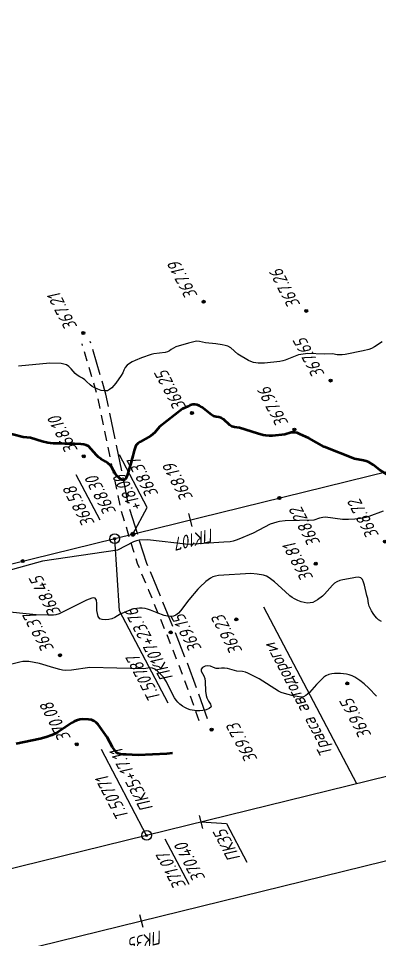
# Model space of a CAD drawing. Extents: x 1519150 to 1520806, y 2185741 to 2187019.
# Drawn here: x 1520035.2 to 1520145.1, y 2185885.6 to 2186165.9 of the extents above; entities that cross this region are included whole.
import ezdxf
from ezdxf.enums import TextEntityAlignment as Align

# ---------------------------------------------------------------- set-up
doc = ezdxf.new("R2010")
doc.units = 0
doc.linetypes.add('ИИDash_30_20', pattern=[5, 3, -2])
doc.linetypes.add('ИИDash_80_20', pattern=[10, 8, -2])
for name, color, linetype, lineweight in [('ИИ_ГЕОПУНКТ_025', 7, 'Continuous', 25), ('ИИ_ДОРОГА_025', 7, 'Continuous', 25), ('ИИ_ОТМЕТКА_025', 7, 'Continuous', 25), ('ИИ_ПИКЕТАЖ_025', 7, 'Continuous', 25), ('ИИ_РАЗМЕР_025', 7, 'Continuous', 25), ('ИИ_РЕЛЬЕФ_025', 34, 'Continuous', 25), ('ИИ_РЕЛЬЕФ_050', 34, 'Continuous', 50), ('ИИ_ТЕКСТ_025', 7, 'Continuous', 25), ('ИИ_ТРАССА_АД_025', 1, 'Continuous', 25), ('ИИ_ТРАССА_ЛЭП_025', 7, 'Continuous', 25), ('ИИ_ТРАССА_ТРУБ_025', 7, 'Continuous', 25)]:
    doc.layers.add(name, color=color, linetype=linetype, lineweight=lineweight)
doc.styles.add('VNIPISIMPLEXCUR', font='simplex.shx', dxfattribs={"width": 0.8, "oblique": 15})
doc.dimstyles.new('ИИ-2000-м-dm$2', dxfattribs={"dimscale": 2, "dimtxt": 2.5, "dimasz": 2.5, "dimexe": 1.25, "dimexo": 0, "dimgap": 1, "dimtad": 2, "dimtoh": 1, "dimzin": 1, "dimdsep": 46, "dimtxsty": 'VNIPISIMPLEXCUR', "dimcen": 2.5, "dimaunit": 1, "dimazin": 0, "dimtfac": 1, "dimtmove": 1, "dimatfit": 2, "dimfxl": 1, "dimarcsym": 0})

# ---------------------------------------------------------------- blocks, each defined once
blk = doc.blocks.new('PICKET')
at = {"color": 0, "linetype": 'Continuous', "lineweight": 25}
for p, q in [((-0.23, 0), (0.23, 0)), ((0, 0.23), (0, -0.23))]:
    blk.add_line(p, q, dxfattribs=at)
blk.add_circle((0, 0), 0.23, dxfattribs=at)
at = {"color": 0, "linetype": 'Continuous', "style": 'VNIPISIMPLEXCUR', "oblique": 15, "width": 0.8}
blk.add_attdef('OTMETKA', (1.25, 0.3), '', height=2, dxfattribs=at)
at = {"color": 8, "linetype": 'Continuous', "style": 'VNIPISIMPLEXCUR', "oblique": 15, "width": 0.8, "flags": 1}
blk.add_attdef('NOMER', (1.25, -2.7), '', height=2, dxfattribs=at)
blk = doc.blocks.new('ИИ050052Р')
at = {"linetype": 'Continuous', "lineweight": 25}
h = blk.add_hatch(color=0, dxfattribs=at)
edge = h.paths.add_edge_path()
edge.add_arc((0, 0), 0.15, 0, 360)
at = {"color": 0, "linetype": 'Continuous', "lineweight": 25}
for radius in [0.75, 0.15]:
    blk.add_circle((0, 0), radius, dxfattribs=at)
at = {"color": 0, "linetype": 'Continuous', "style": 'VNIPISIMPLEXCUR', "oblique": 15, "width": 0.8}
for tag, p in [('CENTRE', (1.45, 0.7)), ('HEIGHT', (1.45, -2.7))]:
    blk.add_attdef(tag, p, '', height=2, dxfattribs=at)
for tag, p in [('NUMBER', (-2, -1)), ('STATIONING', (-2, -4.4)), ('ALPHA', (-2, -7.8))]:
    blk.add_attdef(tag, text='', height=2, dxfattribs=at).set_placement(p, align=Align.RIGHT)
at = {"color": 253, "linetype": 'Continuous', "style": 'VNIPISIMPLEXCUR', "oblique": 15, "width": 0.8, "flags": 1}
blk.add_attdef('NOTE', text='', height=1.6, dxfattribs=at).set_placement((-2, -10.8), align=Align.RIGHT)
blk = doc.blocks.new('ИИ15001')
at = {"color": 0, "linetype": 'Continuous', "lineweight": 25}
blk.add_lwpolyline([(0, 1), (0, -1)], dxfattribs=at)
at = {"color": 0, "linetype": 'Continuous', "lineweight": 25, "style": 'VNIPISIMPLEXCUR', "oblique": 15, "width": 0.8}
blk.add_attdef('STATIONING', text='', height=2, dxfattribs=at).set_placement((0, 2), align=Align.CENTER)
at = {"color": 7, "linetype": 'Continuous', "lineweight": 25, "style": 'VNIPISIMPLEXCUR', "oblique": 15, "width": 0.8}
blk.add_attdef('HEIGHT', text='', height=2, dxfattribs=at).set_placement((0, -2), align=Align.TOP_CENTER)
blk = doc.blocks.new('ИИ15002')
at = {"linetype": 'Continuous', "lineweight": 25}
h = blk.add_hatch(color=0, dxfattribs=at)
edge = h.paths.add_edge_path()
edge.add_arc((0, 0), 0.3, 0, 360)
at = {"color": 0, "linetype": 'Continuous', "lineweight": 25}
blk.add_circle((0, 0), 0.3, dxfattribs=at)
at = {"color": 0, "linetype": 'Continuous', "style": 'VNIPISIMPLEXCUR', "oblique": 15, "width": 0.8}
blk.add_attdef('STATIONING', (1, 1.3), '', height=2, rotation=90, dxfattribs=at)
at = {"color": 7, "linetype": 'Continuous', "style": 'VNIPISIMPLEXCUR', "oblique": 15, "width": 0.8}
blk.add_attdef('HEIGHT', text='', height=2, dxfattribs=at).set_placement((0, -1.3), align=Align.TOP_CENTER)
blk = doc.blocks.new('*D67')
at = {"layer": 'Defpoints', "color": 0, "transparency": 16777216}
for p in [(1519335.64, 2186966.7), (1520064.45, 2186007.56), (1519860.19, 2185951.72), (1519823.89, 2185948.39), (1519888.37, 2185917.44)]:
    blk.add_point(p, dxfattribs=at)
at = {"layer": 'ИИ_РАЗМЕР_025', "color": 0, "lineweight": -2, "transparency": 16777216}
for p, q in [((1519862.62, 2185950.15), (1519866.31, 2185943.15)), ((1519866.31, 2185943.15), (1519874.98, 2185926.68))]:
    blk.add_line(p, q, dxfattribs=at)
blk.add_arc((1519866.54, 2185958.88), 9.57, 217.9509, 273.647, dxfattribs=at)
at = {"layer": 'ИИ_РАЗМЕР_025', "color": 0, "transparency": 16777216}
for points in [[(1519858.39, 2185952.7), (1519859.59, 2185953.29), (1519857.25, 2185956.59)], [(1519866.97, 2185949.97), (1519867.33, 2185948.69), (1519871, 2185950.42)]]:
    blk.add_solid(points, dxfattribs=at)
at = {"layer": 'ИИ_РАЗМЕР_025', "color": 0, "transparency": 16777216, "insert": (1519867.23, 2185931.99), "char_height": 4, "attachment_point": 5, "rotation": 117.7798, "style": 'VNIPISIMPLEXCUR'}
blk.add_mtext("103°58'", dxfattribs=at)
blk = doc.blocks.new('*D68')
at = {"layer": 'Defpoints', "color": 0, "transparency": 16777216}
for p in [(1519313.52, 2186955.05), (1520064.45, 2186007.56), (1519823.89, 2185948.39), (1519855.58, 2185949.86), (1519857.4, 2185922.59)]:
    blk.add_point(p, dxfattribs=at)
at = {"layer": 'ИИ_РАЗМЕР_025', "color": 0, "lineweight": -2, "transparency": 16777216}
for p, q in [((1519854.61, 2185946.85), (1519859.09, 2185938.33)), ((1519859.09, 2185938.33), (1519865.28, 2185926.58))]:
    blk.add_line(p, q, dxfattribs=at)
blk.add_arc((1519841.52, 2185952.73), 14.35, 313.808, 357.7899, dxfattribs=at)
at = {"layer": 'ИИ_РАЗМЕР_025', "color": 0, "transparency": 16777216}
for points in [[(1519855.19, 2185952.11), (1519856.52, 2185952.24), (1519855.45, 2185956.15)], [(1519851.84, 2185941.83), (1519851.06, 2185942.92), (1519848.21, 2185940.04)]]:
    blk.add_solid(points, dxfattribs=at)
at = {"layer": 'ИИ_РАЗМЕР_025', "color": 0, "transparency": 16777216, "insert": (1519858.77, 2185929.53), "char_height": 4, "attachment_point": 5, "rotation": 117.7798, "style": 'VNIPISIMPLEXCUR'}
blk.add_mtext("76°2'", dxfattribs=at)

msp = doc.modelspace()

# ---------------------------------------------------------------- linework, layer by layer
at = {"layer": 'ИИ_ГЕОПУНКТ_025'}
for points in [[(1520059.997, 2186013.224), (1520052.73, 2186027.017)], [(1520080.759, 2185957.468), (1520065.913, 2185985.65), (1520064.45, 2186007.56)], [(1520074.18, 2185917.27), (1520060.422, 2185943.387)], [(1520087.121, 2185902.329), (1520079.855, 2185916.123)]]:
    msp.add_lwpolyline(points, dxfattribs=at)
at = {"layer": 'ИИ_ДОРОГА_025', "linetype": 'ИИDash_30_20', "flags": 128}
msp.add_lwpolyline([(1520090.208, 2185952.105), (1520087.553, 2185959.587), (1520083.925, 2185969.301), (1520080.116, 2185978.994), (1520074.873, 2185991.795), (1520071.398, 2186000), (1520066.38, 2186016.283), (1520059.27, 2186050.938), (1520054.507, 2186066.902)], dxfattribs=at)
at = {"layer": 'ИИ_ДОРОГА_025', "linetype": 'ИИDash_80_20', "flags": 128}
msp.add_lwpolyline([(1520092.745, 2185952.729), (1520089.996, 2185960.477), (1520086.353, 2185970.231), (1520082.529, 2185979.962), (1520077.273, 2185992.795), (1520074.221, 2186000), (1520068.911, 2186016.883), (1520061.794, 2186051.572), (1520057.034, 2186067.523)], dxfattribs=at)
at = {"layer": 'ИИ_ПИКЕТАЖ_025', "color": 4, "elevation": 368.37}
msp.add_lwpolyline([(1520069.987, 2186008.921), (1520074.367, 2186017.072), (1520065.949, 2186033.051)], dxfattribs=at)
at = {"layer": 'ИИ_ПИКЕТАЖ_025', "color": 1}
msp.add_lwpolyline([(1520090.791, 2185921.355), (1520098.519, 2185920.918), (1520104.707, 2185909.172)], dxfattribs=at)
at = {"layer": 'ИИ_РЕЛЬЕФ_025'}
for points, elevation in [([(1520145.889, 2186067.48), (1520143.508, 2186065.912), (1520142.649, 2186065.477), (1520141.816, 2186065.174), (1520140.047, 2186064.709), (1520134.603, 2186063.623), (1520133.744, 2186063.505), (1520132.97, 2186063.459), (1520132.189, 2186063.52), (1520130.8, 2186063.785), (1520128.228, 2186063.733), (1520123.221, 2186063.934), (1520120.359, 2186063.465), (1520116.364, 2186061.911), (1520115.609, 2186061.689), (1520114.706, 2186061.501), (1520110.064, 2186060.993), (1520109.063, 2186060.92), (1520108.156, 2186060.933), (1520107.387, 2186061.031), (1520106.696, 2186061.198), (1520105.944, 2186061.466), (1520105.204, 2186061.808), (1520101.898, 2186063.75), (1520099.787, 2186065.621), (1520098.914, 2186066.116), (1520098.111, 2186066.389), (1520097.205, 2186066.583), (1520095.194, 2186066.82), (1520092.109, 2186067.122), (1520090.27, 2186067.544), (1520089.369, 2186067.631), (1520088.547, 2186067.489), (1520086.921, 2186067.078), (1520083.101, 2186065.895), (1520082.327, 2186065.576), (1520081.683, 2186065.169), (1520081.157, 2186064.746), (1520080.496, 2186064.382), (1520079.83, 2186064.198), (1520076.415, 2186063.785), (1520075.511, 2186063.574), (1520072.642, 2186062.639), (1520070.641, 2186061.828), (1520069.73, 2186061.378), (1520068.928, 2186060.902), (1520068.276, 2186060.406), (1520067.663, 2186059.664), (1520067.274, 2186058.859), (1520066.929, 2186058.02), (1520066.444, 2186057.172), (1520064.848, 2186054.905), (1520064.231, 2186054.131), (1520063.586, 2186053.447), (1520062.92, 2186052.914), (1520062.241, 2186052.592), (1520061.335, 2186052.506), (1520060.346, 2186052.675), (1520059.345, 2186053.015), (1520058.404, 2186053.442), (1520057.593, 2186053.87), (1520056.953, 2186054.333), (1520055.919, 2186055.431), (1520055.378, 2186055.923), (1520054.625, 2186056.388), (1520053.846, 2186056.792), (1520053.047, 2186057.298), (1520052.435, 2186057.868), (1520051.2, 2186059.29), (1520050.519, 2186059.938), (1520049.771, 2186060.434), (1520049.027, 2186060.689), (1520048.215, 2186060.825), (1520044.745, 2186060.973), (1520035.139, 2186060.063)], 367.5), ([(1520146.221, 2186015.893), (1520141.765, 2186014.265), (1520140.915, 2186014.037), (1520139.277, 2186013.731), (1520137.503, 2186013.515), (1520135.671, 2186013.398), (1520134.758, 2186013.38), (1520133.757, 2186013.424), (1520128.623, 2186014.075), (1520127.802, 2186014.053), (1520126.783, 2186013.831), (1520125.064, 2186013.151), (1520116.387, 2186013.029), (1520114.61, 2186012.805), (1520113.772, 2186012.626), (1520112.772, 2186012.328), (1520111.825, 2186011.961), (1520110.041, 2186011.081), (1520106.572, 2186009.194), (1520102.286, 2186007.367), (1520101.427, 2186007.067), (1520100.566, 2186006.827), (1520099.615, 2186006.643), (1520097.709, 2186006.462), (1520086.906, 2186005.811), (1520074.414, 2186007.193), (1520071.863, 2186007.059), (1520071.067, 2186006.908), (1520070.168, 2186006.554), (1520065.312, 2186004.067), (1520042.439, 2186000.697), (1520003.329, 2185989.853)], 368.5), ([(1520145.677, 2185982.409), (1520144.79, 2185982.862), (1520144.232, 2185983.377), (1520143.675, 2185984.049), (1520143.142, 2185984.816), (1520142.658, 2185985.615), (1520142.249, 2185986.386), (1520141.937, 2185987.066), (1520141.705, 2185987.862), (1520141.519, 2185989.348), (1520141.244, 2185990.307), (1520140.528, 2185993.449), (1520140.235, 2185994.365), (1520139.87, 2185995.104), (1520139.406, 2185995.602), (1520138.629, 2185995.815), (1520137.736, 2185995.746), (1520136.782, 2185995.529), (1520133.926, 2185995.054), (1520132.969, 2185994.841), (1520132.034, 2185994.449), (1520131.388, 2185993.995), (1520130.759, 2185993.404), (1520128.301, 2185990.638), (1520127.675, 2185990.09), (1520126.216, 2185988.996), (1520125.481, 2185988.533), (1520124.723, 2185988.185), (1520123.93, 2185987.989), (1520123.05, 2185987.966), (1520122.145, 2185988.102), (1520121.207, 2185988.376), (1520120.226, 2185988.767), (1520119.193, 2185989.254), (1520118.506, 2185989.656), (1520117.795, 2185990.174), (1520116.308, 2185991.466), (1520113.127, 2185994.388), (1520112.301, 2185995.049), (1520111.465, 2185995.634), (1520110.623, 2185996.119), (1520109.776, 2185996.479), (1520107.841, 2185996.796), (1520105.873, 2185996.952), (1520096.063, 2185996.325), (1520095.178, 2185996.181), (1520094.347, 2185995.926), (1520093.6, 2185995.543), (1520092.876, 2185995.084), (1520092.192, 2185994.545), (1520090.331, 2185992.806), (1520089.749, 2185992.204), (1520087.055, 2185988.933), (1520084.531, 2185985.561), (1520083.85, 2185984.868), (1520083.117, 2185984.325), (1520082.318, 2185983.977), (1520081.468, 2185983.872), (1520080.522, 2185983.972), (1520079.511, 2185984.228), (1520077.408, 2185985.015), (1520075.393, 2185985.844), (1520074.492, 2185986.152), (1520073.7, 2185986.326), (1520072.776, 2185986.413), (1520071.984, 2185986.424), (1520071.231, 2185986.362), (1520070.426, 2185986.23), (1520069.59, 2185986.013), (1520067.846, 2185985.349), (1520066.087, 2185984.633), (1520064.461, 2185983.608), (1520063.622, 2185983.146), (1520062.695, 2185982.955), (1520061.647, 2185982.858), (1520060.66, 2185982.918), (1520059.914, 2185983.195), (1520059.47, 2185983.86), (1520059.042, 2185985.688), (1520059.011, 2185986.736), (1520059.045, 2185987.859), (1520058.95, 2185988.831), (1520058.532, 2185989.426), (1520058.073, 2185989.52), (1520057.462, 2185989.437), (1520056.724, 2185989.205), (1520055.881, 2185988.851), (1520047.508, 2185984.645), (1520046.576, 2185984.389), (1520045.861, 2185984.303), (1520044.19, 2185984.275), (1520040.56, 2185984.393), (1520029.416, 2185985.503)], 369), ([(1520144.165, 2185959.608), (1520141.84, 2185962.036), (1520140.426, 2185963.345), (1520139.121, 2185964.407), (1520138.509, 2185964.846), (1520137.577, 2185965.421), (1520136.723, 2185965.817), (1520135.812, 2185966.122), (1520134.971, 2185966.331), (1520134.082, 2185966.482), (1520133.175, 2185966.565), (1520132.279, 2185966.571), (1520131.402, 2185966.53), (1520130.533, 2185966.435), (1520129.652, 2185966.222), (1520128.739, 2185965.826), (1520128.077, 2185965.378), (1520127.359, 2185964.753), (1520125.848, 2185963.18), (1520123.711, 2185960.8), (1520123.12, 2185960.211), (1520122.626, 2185959.812), (1520121.948, 2185959.439), (1520121.236, 2185959.365), (1520120.578, 2185959.404), (1520118.795, 2185959.721), (1520116.805, 2185960.235), (1520115.106, 2185960.802), (1520114.292, 2185961.178), (1520108.388, 2185964.892), (1520105.017, 2185966.619), (1520104.239, 2185966.909), (1520103.336, 2185967.1), (1520101.634, 2185967.254), (1520098.77, 2185968.015), (1520097.881, 2185968.158), (1520096.999, 2185968.133), (1520096.169, 2185968.023), (1520095.346, 2185968.018), (1520094.486, 2185968.312), (1520093.634, 2185968.722), (1520092.815, 2185968.901), (1520091.993, 2185968.735), (1520091.2, 2185968.368), (1520090.728, 2185967.852), (1520090.776, 2185967.271), (1520091.139, 2185966.559), (1520091.592, 2185965.775), (1520091.91, 2185964.977), (1520092.039, 2185964.077), (1520092.099, 2185961.196), (1520092.322, 2185959.801), (1520092.504, 2185959.084), (1520093.014, 2185958.143), (1520093.621, 2185957.175), (1520093.788, 2185956.38), (1520093.257, 2185955.85), (1520092.324, 2185955.476), (1520091.311, 2185955.239), (1520090.396, 2185955.137), (1520089.395, 2185955.145), (1520087.396, 2185955.504), (1520086.605, 2185955.795), (1520085.823, 2185956.166), (1520085.06, 2185956.621), (1520084.331, 2185957.167), (1520083.647, 2185957.808), (1520083.151, 2185958.407), (1520082.692, 2185959.098), (1520081.853, 2185960.673), (1520080.245, 2185963.996), (1520079.286, 2185965.388), (1520078.72, 2185966.061), (1520077.423, 2185967.314), (1520076.694, 2185967.859), (1520075.961, 2185968.205), (1520075.109, 2185968.234), (1520073.372, 2185967.958), (1520056.93, 2185968.321), (1520051.344, 2185967.599), (1520049.477, 2185967.492), (1520048.604, 2185967.594), (1520047.729, 2185967.759), (1520045.973, 2185968.226), (1520041.574, 2185969.616), (1520038.277, 2185970.207), (1520037.433, 2185970.236), (1520036.51, 2185970.149), (1520035.571, 2185969.967), (1520032.729, 2185969.256)], 369.5)]:
    msp.add_lwpolyline(points, dxfattribs=dict(at, elevation=elevation))
at = {"layer": 'ИИ_РЕЛЬЕФ_050'}
for points, elevation in [([(1520149.156, 2186025.968), (1520145.066, 2186028.521), (1520143.163, 2186030.006), (1520141.825, 2186030.88), (1520141.015, 2186031.17), (1520140.151, 2186031.37), (1520137.468, 2186031.818), (1520128.237, 2186035.486), (1520123.5, 2186038.123), (1520120.83, 2186039.397), (1520119.966, 2186039.73), (1520119.147, 2186039.902), (1520118.149, 2186039.825), (1520116.266, 2186039.268), (1520112.477, 2186038.906), (1520111.5, 2186038.887), (1520110.489, 2186038.954), (1520109.647, 2186039.084), (1520107.895, 2186039.516), (1520102.438, 2186041.3), (1520100.886, 2186041.492), (1520100.1, 2186041.737), (1520099.468, 2186042.145), (1520097.538, 2186043.924), (1520096.909, 2186044.345), (1520096.143, 2186044.574), (1520095.389, 2186044.662), (1520094.581, 2186044.891), (1520093.914, 2186045.283), (1520090.961, 2186047.6), (1520090.311, 2186047.971), (1520089.584, 2186048.244), (1520088.916, 2186048.375), (1520088.213, 2186048.363), (1520087.479, 2186048.171), (1520086.705, 2186047.82), (1520085.134, 2186047.024), (1520078.083, 2186041.549), (1520076.655, 2186039.89), (1520076.055, 2186039.322), (1520075.425, 2186038.864), (1520072.167, 2186037), (1520071.464, 2186036.475), (1520070.924, 2186035.904), (1520070.409, 2186034.37), (1520069.977, 2186032.805), (1520069.793, 2186032.011), (1520069.227, 2186030.099), (1520068.397, 2186027.074), (1520068.093, 2186026.275), (1520067.76, 2186025.684), (1520067.391, 2186025.364), (1520066.686, 2186025.42), (1520065.919, 2186025.926), (1520065.199, 2186026.578), (1520064.736, 2186027.149), (1520063.509, 2186029.374), (1520063.001, 2186030.025), (1520062.376, 2186030.551), (1520061.671, 2186030.998), (1520060.198, 2186031.85), (1520059.519, 2186032.355), (1520058.88, 2186032.968), (1520056.516, 2186035.721), (1520055.82, 2186035.997), (1520055.026, 2186036.185), (1520054.155, 2186036.303), (1520052.258, 2186036.401), (1520049.315, 2186036.461), (1520048.386, 2186036.527), (1520045.82, 2186036.494), (1520044.881, 2186036.578), (1520044.105, 2186036.718), (1520042.418, 2186037.152), (1520038.881, 2186038.207), (1520036.633, 2186038.482), (1520023.954, 2186041.731)], 368), ([(1520082.059, 2185942.316), (1520080.298, 2185942.09), (1520071.604, 2185941.648), (1520067.932, 2185941.852), (1520067.027, 2185941.901), (1520066.232, 2185942.027), (1520065.547, 2185942.232), (1520064.972, 2185942.515), (1520063.816, 2185944.164), (1520062.204, 2185947.154), (1520059.391, 2185951.028), (1520058.826, 2185951.63), (1520058.258, 2185952.074), (1520057.366, 2185952.449), (1520056.471, 2185952.578), (1520054.698, 2185952.617), (1520053.82, 2185952.527), (1520052.806, 2185952.248), (1520052.136, 2185951.95), (1520051.408, 2185951.534), (1520047.147, 2185948.693), (1520046.225, 2185948.178), (1520045.3, 2185947.748), (1520043.6, 2185947.157), (1520041.808, 2185946.691), (1520034.447, 2185945.143)], 370)]:
    msp.add_lwpolyline(points, dxfattribs=dict(at, elevation=elevation))
at = {"layer": 'ИИ_ТЕКСТ_025'}
msp.add_lwpolyline([(1520138.129, 2185932.997), (1520109.81, 2185986.753)], dxfattribs=at)
at = {"layer": 'ИИ_ТРАССА_АД_025'}
msp.add_lwpolyline([(1520788.745, 2186093.003), (1520593.92, 2186045.07), (1520308.07, 2185974.79), (1520074.18, 2185917.27), (1519887.27, 2185871.313)], dxfattribs=at)
at = {"layer": 'ИИ_ТРАССА_ЛЭП_025'}
msp.add_lwpolyline([(1520794.734, 2186068.629), (1519899.27, 2185848.528)], dxfattribs=at)
at = {"layer": 'ИИ_ТРАССА_ТРУБ_025', "color": 4}
msp.add_lwpolyline([(1520767.29, 2186180.317), (1520640.49, 2186149.16), (1520353.58, 2186078.63), (1520064.45, 2186007.56), (1519823.89, 2185948.39), (1519297.92, 2186946.834)], dxfattribs=at)

# ---------------------------------------------------------------- block references
at = {"layer": 'ИИ_ГЕОПУНКТ_025'}
ref = msp.add_blockref('ИИ050052Р', (1520064.45, 2186007.56, 368.3), dxfattribs=dict(at, xscale=2, yscale=2, zscale=2, rotation=117.7797222222222))
ref.add_attrib('NUMBER', 'Т.50787', dxfattribs={"layer": '0', "color": 0, "linetype": 'Continuous', "height": 4, "rotation": 117.77972, "style": 'VNIPISIMPLEXCUR', "oblique": 15, "width": 0.8}).set_placement((1520071.55, 2185972.53), align=Align.RIGHT)
ref.add_attrib('CENTRE', '368.58', (1520058.491, 2186012.293), dxfattribs={"layer": '0', "color": 0, "linetype": 'Continuous', "height": 4, "rotation": 117.77972, "style": 'VNIPISIMPLEXCUR', "oblique": 15, "width": 0.8})
ref.add_attrib('HEIGHT', '368.30', (1520065.024, 2186015.734), dxfattribs={"layer": '0', "color": 0, "linetype": 'Continuous', "height": 4, "rotation": 117.77972, "style": 'VNIPISIMPLEXCUR', "oblique": 15, "width": 0.8})
ref.add_attrib('STATIONING', 'ПК107+23.76', dxfattribs={"layer": '0', "color": 0, "linetype": 'Continuous', "height": 4, "rotation": 117.77972, "style": 'VNIPISIMPLEXCUR', "oblique": 15, "width": 0.8}).set_placement((1520070.978, 2185986.913), align=Align.RIGHT)
ref = msp.add_blockref('ИИ050052Р', (1520074.18, 2185917.27, 370.4), dxfattribs=dict(at, xscale=2, yscale=2, zscale=2, rotation=117.7797222222222))
ref.add_attrib('NUMBER', 'Т.50771', dxfattribs={"layer": '0', "color": 0, "linetype": 'Continuous', "height": 4, "rotation": 117.77972, "style": 'VNIPISIMPLEXCUR', "oblique": 15, "width": 0.8}).set_placement((1520062.243, 2185935.751), align=Align.RIGHT)
ref.add_attrib('CENTRE', '371.07', (1520086.312, 2185901.919), dxfattribs={"layer": '0', "color": 0, "linetype": 'Continuous', "height": 4, "rotation": 117.77972, "style": 'VNIPISIMPLEXCUR', "oblique": 15, "width": 0.8})
ref.add_attrib('HEIGHT', '370.40', (1520092.161, 2185904.257), dxfattribs={"layer": '0', "color": 0, "linetype": 'Continuous', "height": 4, "rotation": 117.77972, "style": 'VNIPISIMPLEXCUR', "oblique": 15, "width": 0.8})
ref.add_attrib('STATIONING', 'ПК35+17.11', dxfattribs={"layer": '0', "color": 0, "linetype": 'Continuous', "height": 4, "rotation": 117.77972, "style": 'VNIPISIMPLEXCUR', "oblique": 15, "width": 0.8}).set_placement((1520066.567, 2185944.062), align=Align.RIGHT)
at = {"layer": 'ИИ_ОТМЕТКА_025', "xscale": 2, "yscale": 2, "zscale": 2, "rotation": 117.7797222222222}
for p, values in [((1520091.52, 2186079.64, 367.19), {'OTMETKA': '367.19'}), ((1520122.76, 2186076.87, 367.26), {'OTMETKA': '367.26'}), ((1520054.892, 2186070.158, 367.21), {'OTMETKA': '367.21'}), ((1520130.17, 2186055.69, 367.65), {'OTMETKA': '367.65'}), ((1520087.98, 2186045.79, 368.25), {'OTMETKA': '368.25'}), ((1520119.17, 2186040.776, 367.96), {'OTMETKA': '367.96'}), ((1520055.039, 2186032.628, 368.1), {'OTMETKA': '368.10'}), ((1520146.69, 2186006.69, 368.72), {'OTMETKA': '368.72'}), ((1520047.83, 2185972.1, 369.37), {'OTMETKA': '369.37'}), ((1520052.92, 2185945, 370.08), {'OTMETKA': '370.08'})]:
    msp.add_blockref('PICKET', p, dxfattribs=at).add_auto_attribs(values)
at = {"layer": 'ИИ_ОТМЕТКА_025'}
ref = msp.add_blockref('PICKET', (1520114.571, 2186019.922, 368.22), dxfattribs=dict(at, xscale=2, yscale=2, zscale=2, rotation=117.7797222222222))
ref.add_attrib('OTMETKA', '368.22', (1520127.189, 2186006.24, 368.22), dxfattribs={"layer": '0', "color": 0, "linetype": 'Continuous', "height": 4, "rotation": 117.77972, "style": 'VNIPISIMPLEXCUR', "oblique": 15, "width": 0.8})
ref = msp.add_blockref('PICKET', (1520125.67, 2185999.94, 368.81), dxfattribs=dict(at, xscale=2, yscale=2, zscale=2, rotation=117.7797222222222))
ref.add_attrib('OTMETKA', '368.81', (1520125.029, 2185995.67, 368.809), dxfattribs={"layer": '0', "color": 0, "linetype": 'Continuous', "height": 4, "rotation": 117.77972, "style": 'VNIPISIMPLEXCUR', "oblique": 15, "width": 0.8})
ref = msp.add_blockref('PICKET', (1520036.48, 2186000.723, 368.45), dxfattribs=dict(at, xscale=2, yscale=2, zscale=2, rotation=117.7797222222222))
ref.add_attrib('OTMETKA', '368.45', (1520048.252, 2185985.019, 369), dxfattribs={"layer": '0', "color": 0, "linetype": 'Continuous', "height": 4, "rotation": 117.77972, "style": 'VNIPISIMPLEXCUR', "oblique": 15, "width": 0.8})
ref = msp.add_blockref('PICKET', (1520081.509, 2185979.022, 369.15), dxfattribs=dict(at, xscale=2, yscale=2, zscale=2, rotation=117.7797222222222))
ref.add_attrib('OTMETKA', '369.15', (1520091.074, 2185974.126, 369.153), dxfattribs={"layer": '0', "color": 0, "linetype": 'Continuous', "height": 4, "rotation": 117.77972, "style": 'VNIPISIMPLEXCUR', "oblique": 15, "width": 0.8})
ref = msp.add_blockref('PICKET', (1520101.47, 2185982.99, 369.23), dxfattribs=dict(at, xscale=2, yscale=2, zscale=2, rotation=117.7797222222222))
ref.add_attrib('OTMETKA', '369.23', (1520103.459, 2185973.428, 369.234), dxfattribs={"layer": '0', "color": 0, "linetype": 'Continuous', "height": 4, "rotation": 117.77972, "style": 'VNIPISIMPLEXCUR', "oblique": 15, "width": 0.8})
ref = msp.add_blockref('PICKET', (1520135.226, 2185963.504, 369.65), dxfattribs=dict(at, xscale=2, yscale=2, zscale=2, rotation=117.7797222222222))
ref.add_attrib('OTMETKA', '369.65', (1520142.719, 2185947.78, 369.648), dxfattribs={"layer": '0', "color": 0, "linetype": 'Continuous', "height": 4, "rotation": 117.77972, "style": 'VNIPISIMPLEXCUR', "oblique": 15, "width": 0.8})
ref = msp.add_blockref('PICKET', (1520093.94, 2185949.45, 369.73), dxfattribs=dict(at, xscale=2, yscale=2, zscale=2, rotation=117.7797222222222))
ref.add_attrib('OTMETKA', '369.73', (1520108.035, 2185940.492, 369.726), dxfattribs={"layer": '0', "color": 0, "linetype": 'Continuous', "height": 4, "rotation": 117.77972, "style": 'VNIPISIMPLEXCUR', "oblique": 15, "width": 0.8})
at = {"layer": 'ИИ_ПИКЕТАЖ_025', "color": 4}
ref = msp.add_blockref('ИИ15002', (1520069.987, 2186008.921, 368.37), dxfattribs=dict(at, xscale=2, yscale=2, zscale=2, rotation=117.7797222222222))
ref.add_attrib('STATIONING', '+18.00', (1520073.15, 2186016.892, 368.37), dxfattribs={"layer": '0', "color": 0, "linetype": 'Continuous', "height": 4, "rotation": 117.77985, "style": 'VNIPISIMPLEXCUR', "oblique": 15, "width": 0.8})
ref.add_attrib('HEIGHT', '368.37', dxfattribs={"layer": '0', "color": 7, "linetype": 'Continuous', "height": 4, "rotation": 117.77972, "style": 'VNIPISIMPLEXCUR', "oblique": 15, "width": 0.8}).set_placement((1520071.335, 2186024.989, 368.37), align=Align.TOP_CENTER)
ref = msp.add_blockref('ИИ15001', (1520087.523, 2186013.232, 368.19), dxfattribs=dict(at, xscale=2, yscale=2, zscale=2, rotation=193.8099))
ref.add_attrib('STATIONING', 'ПК107', dxfattribs={"layer": '0', "color": 0, "linetype": 'Continuous', "lineweight": 25, "height": 4, "rotation": 193.8099, "style": 'VNIPISIMPLEXCUR', "oblique": 15, "width": 0.8}).set_placement((1520088.478, 2186009.347), align=Align.CENTER)
ref.add_attrib('HEIGHT', '368.19', dxfattribs={"layer": '0', "color": 7, "linetype": 'Continuous', "lineweight": 25, "height": 4, "rotation": 117.77972, "style": 'VNIPISIMPLEXCUR', "oblique": 15, "width": 0.8}).set_placement((1520082.006, 2186023.644), align=Align.TOP_CENTER)
at = {"layer": 'ИИ_ПИКЕТАЖ_025', "color": 1}
ref = msp.add_blockref('ИИ15001', (1520090.791, 2185921.355), dxfattribs=dict(at, xscale=2, yscale=2, zscale=2, rotation=193.8164))
ref.add_attrib('STATIONING', 'ПК35', dxfattribs={"layer": '0', "color": 0, "linetype": 'Continuous', "lineweight": 25, "height": 4, "rotation": 117.77972, "style": 'VNIPISIMPLEXCUR', "oblique": 15, "width": 0.8}).set_placement((1520100.506, 2185914.987), align=Align.CENTER)
at = {"layer": 'ИИ_ПИКЕТАЖ_025', "xscale": 2, "yscale": 2, "zscale": 2, "rotation": 193.8093}
msp.add_blockref('ИИ15001', (1520072.627, 2185891.138), dxfattribs=at).add_auto_attribs({'STATIONING': 'ПК35'})

# ---------------------------------------------------------------- texts
at = {"layer": 'ИИ_ТЕКСТ_025', "style": 'VNIPISIMPLEXCUR', "oblique": 15, "width": 0.8}
msp.add_text('Трасса автодороги', height=4, rotation=117.77972, dxfattribs=at).set_placement((1520130.969, 2185942.33))

# ---------------------------------------------------------------- dimensions: what is measured, and where the dimension line sits
at = {"layer": 'ИИ_РАЗМЕР_025'}
for base, line2, picture, middle in [((1519860.194, 2185951.717), ((1519335.639, 2186966.703), (1519888.366, 2185917.443)), '*D67', (1519867.234, 2185931.993)), ((1519855.578, 2185949.86), ((1519857.396, 2185922.593), (1519313.519, 2186955.051)), '*D68', (1519858.77, 2185929.531))]:
    dim = msp.add_angular_dim_2l(base=base, line1=((1520064.45, 2186007.56), (1519823.89, 2185948.39)), line2=line2, dimstyle='ИИ-2000-м-dm$2', override={"dimtxt": 2, "dimasz": 2, "dimzin": 0}, dxfattribs=at)
    dim.commit()
    dim.dimension.update_dxf_attribs({"geometry": picture, "text_midpoint": middle, "dimtype": 162})

doc.saveas('drawing.dxf')
